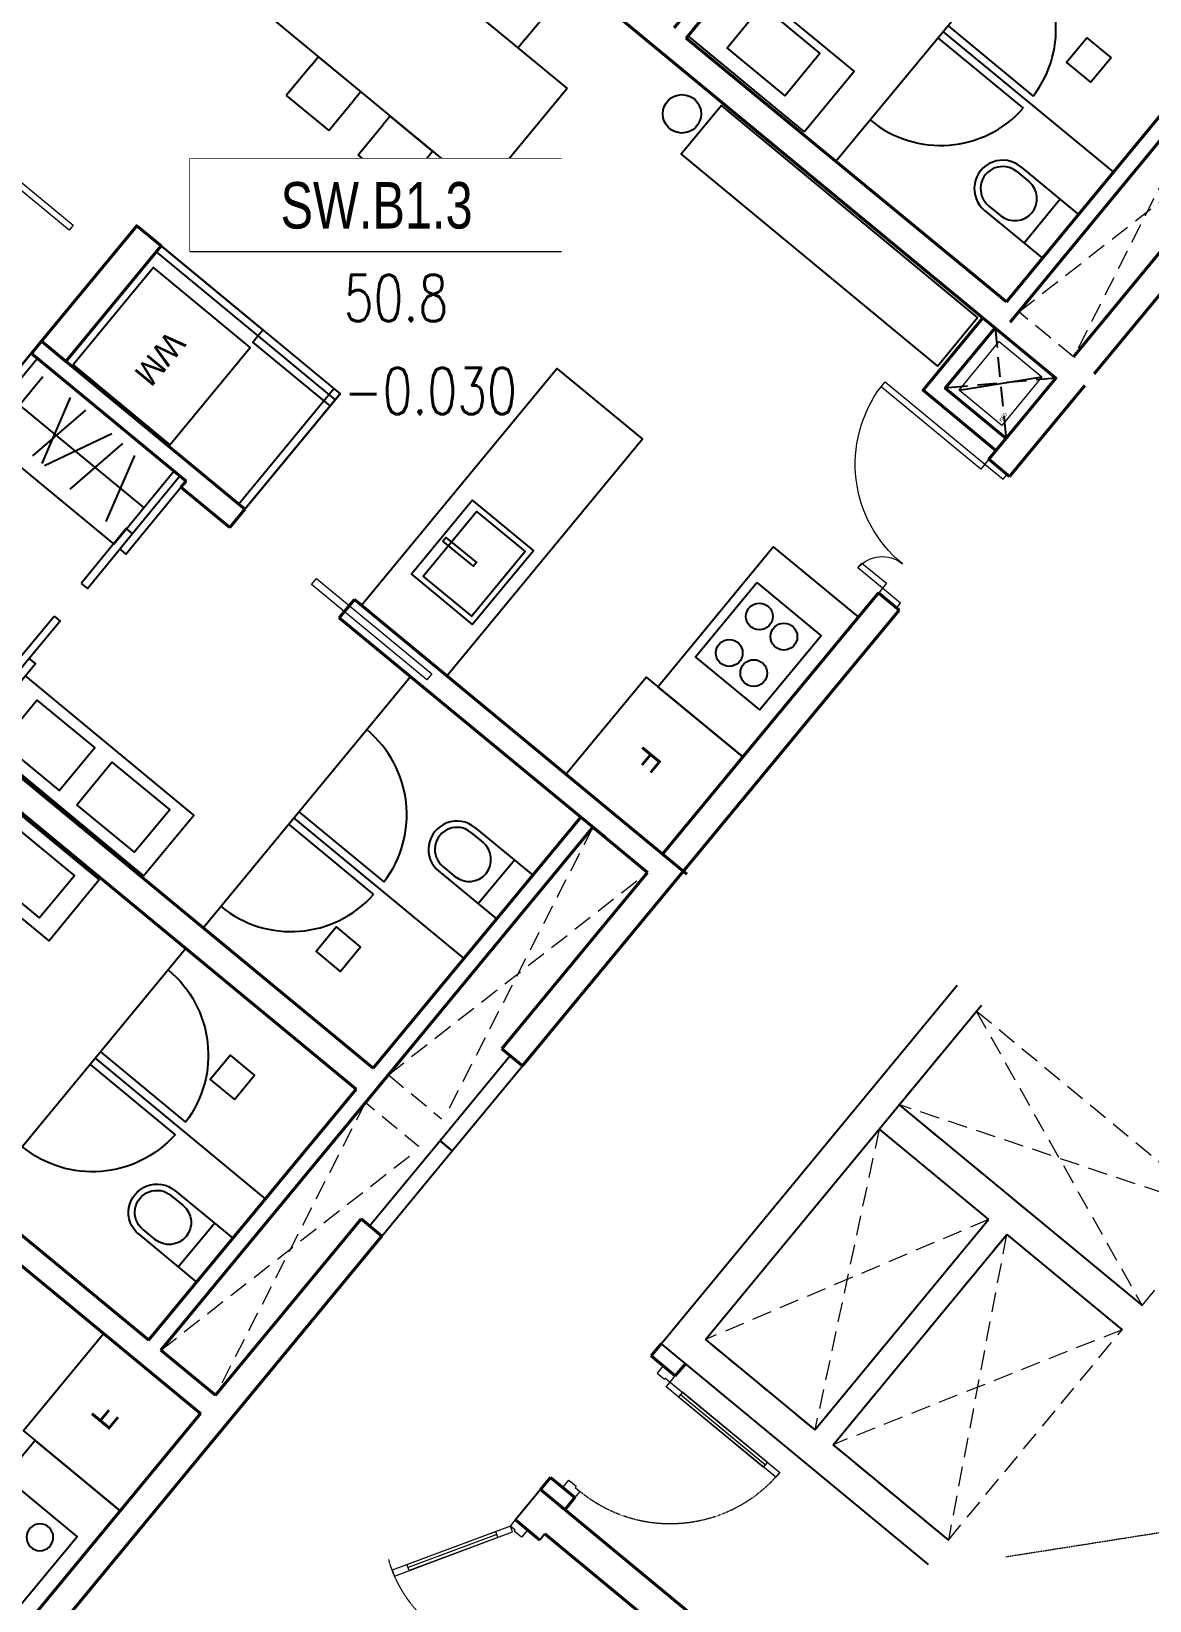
# Model space of a CAD drawing. Header units: millimetres. Extents: x -361679452 to 361242511, y -278557090 to 278849308.
# Drawn here: x 86642 to 93733, y 99995 to 109947 of the extents above; entities that cross this region are included whole.
import ezdxf
from ezdxf.enums import TextEntityAlignment as Align
from ezdxf.xclip import XClip

# ---------------------------------------------------------------- set-up
doc = ezdxf.new("R2010")
doc.units = ezdxf.units.MM
doc.header["$MEASUREMENT"] = 0
doc.header["$XCLIPFRAME"] = 0
doc.set_wipeout_variables(frame=1)
doc.linetypes.add('HIDDEN', pattern=[0.375, 0.25, -0.125])
doc.linetypes.add('Xref_NT1+NT2_MBDV Cot vach_220729$0$HIDDEN', pattern=[0.375, 0.25, -0.125])
for name, color, linetype in [('A-ANNO-ROOM', 50, 'Continuous'), ('A-FLOR-STRS', 1, 'Continuous'), ('A-FURNITURE', 251, 'Continuous'), ('A-UNIT', 1, 'Continuous'), ('DO DIEN TICH', 51, 'Continuous'), ('IDEA - dim', 251, 'Continuous'), ('KT-Net manh', 139, 'Continuous'), ('KT-Tuong', 1, 'Continuous'), ('MEP-M-DUCT-15', 6, 'Continuous'), ('MEP-M-DUCT-25', 7, 'Continuous'), ('SPE-MEP-General', 170, 'Continuous'), ('trục hút mùi', 21, 'Continuous')]:
    doc.layers.add(name, color=color, linetype=linetype)
for name, color, linetype, lineweight in [('CUA', 37, 'Continuous', 13), ('KT-Chuviet', 255, 'Continuous', 15), ('KT-lomo nuoc', 3, 'HIDDEN', 5), ('KT-Net cat', 1, 'Continuous', 40), ('KT-Net cua', 87, 'Continuous', 9), ('KT-Net thay', 7, 'Continuous', 15), ('KT-Net truc', 18, 'Continuous', 15), ('SPE-MEP-HVAC', 140, 'Continuous', 0), ('SPE-MEP-M-WALL OPENING', 81, 'Continuous', 0), ('Xref_NT1+NT2_MBDV Cot vach_220729$0$CUA', 37, 'Continuous', 13)]:
    doc.layers.add(name, color=color, linetype=linetype, lineweight=lineweight)
doc.styles.add('220126_HDN_HBA typical plan$0$210902_YS plan 330pm ver13$0$01 Level 1$0$CENTURY GOTHIC', font='GOTHIC.TTF')
doc.styles.add('220126_HDN_HBA typical plan$0$211210_HDN_HBA_TYPICAL PLAN CORE OPT 1$0$HBA-Text', font='GOTHIC.TTF')
doc.styles.add('font unicode ccu', font='arial.ttf')
doc.styles.add('ROMANS', font='ROMANS.SHX')
doc.styles.get("Standard").update_dxf_attribs({"font": 'arial.ttf'})

# ---------------------------------------------------------------- blocks, each defined once
blk = doc.blocks.new('A$C21AF0CCA')
at = {"layer": 'A-ANNO-ROOM', "insert": (1197.56892258345, 814.6835720778872), "char_height": 600, "attachment_point": 2, "rotation": 0.10542954816276216, "style": '220126_HDN_HBA typical plan$0$211210_HDN_HBA_TYPICAL PLAN CORE OPT 1$0$HBA-Text'}
blk.add_mtext_dynamic_manual_height_columns('1-BR+', width=722857412.8743668, gutter_width=9765.624999999996, heights=[0], dxfattribs=at)
blk = doc.blocks.new('qweewe')
for p, q in [((-226617.649540008, -3043559.718917042, 0.0008727778800783348), (-226617.6495399146, -3043199.718917044, 0.0008727778800783348)), ((-226142.6495399146, -3043199.718917163, 0.0008727778800783348), (-226617.6495399146, -3043199.718917044, 0.0008727778800783348)), ((-226467.6495400079, -3043559.718917079, 0.0008727778800783348), (-226467.6495399145, -3043199.718917081, 0.0008727778800783348)), ((-226142.649539925, -3043239.718917165, 0.0008727778800783348), (-226242.649539925, -3043239.718917139, 0.0008727778800783348)), ((-226142.6495399976, -3043519.718917165, 0.0008727778800783348), (-226242.6495399976, -3043519.718917141, 0.0008727778800783348)), ((-226142.649540008, -3043559.718917165, 0.0008727778800783348), (-226617.649540008, -3043559.718917042, 0.0008727778800783348))]:
    blk.add_line(p, q)
for centre, radius, start, end in [((-226142.6495399613, -3043379.718917165, 0.0008727778800783348), 179.9999999999927, 269.9999999833247, 89.99999998332474), ((-226242.6495399613, -3043379.718917141, 0.0008727778800783348), 139.9999999999927, 89.99999998332474, 269.9999999833247), ((-226142.6495399613, -3043379.718917165, 0.0008727778800783348), 139.9999999999927, 269.9999999833247, 89.99999998332474)]:
    blk.add_arc(centre, radius, start, end)
blk = doc.blocks.new('*U274')
at = {"layer": 'KT-lomo nuoc', "ltscale": 500}
for p, q in [((286.5432473946865, 346.9766285953847), (1570.24856544962, -1296.730835024993)), ((1856.791812844307, -949.7449093772694), (1.734723475976807e-18, -0.009297052340116354))]:
    blk.add_line(p, q, dxfattribs=at)
blk.add_lwpolyline([(286.5432473946865, 346.9766285953847), (1856.791812844307, -949.7449093772694), (1570.24856544962, -1296.730835024993), (1.734723475976807e-18, -0.009297052340116354)], close=True, dxfattribs=at)
blk = doc.blocks.new('Condo-1BR')
at = {"layer": 'A-FURNITURE'}
for p, q in [((5411.055840596171, -2120.200336255133, -0.01477608142659859), (5410.863993243751, -719.9327019270859, 0.02090357550193683)), ((5359.512887455079, -2119.515569239826, -0.01161456940583657), (5359.524630255568, -1419.962140357093, -0.01161456940583657)), ((5462.598417529436, -2119.515569239797, -0.01161456940583657), (5462.586674732636, -1419.962140357035, -0.01161456940583657)), ((6313.856752035077, -2120.190756636934), (4247.435874514078, -2118.864804547542))]:
    blk.add_line(p, q, dxfattribs=at)
for points in [[(2149.485901046683, -169.2608531813312), (3298.686467927044, -169.2642823444912), (3298.686467925349, -869.2642823445785), (2149.485901050342, -869.2608531832229)], [(3298.686467926185, -169.4885580332193), (4098.686467926091, -169.4885580368282), (4098.6864679262, -965.6542381137842), (3298.686467926142, -965.6542381137842)], [(2390.506076283476, -806.382895509043), (2390.506076289195, -276.3828955109057), (3000.506076287202, -276.3828955072386), (3000.506076287202, -806.3828955091594)], [(6299.790511235864, -2820.105792043236), (5799.791062681252, -2819.292320038774), (5798.559973021991, -4204.984443323629), (6298.559421570943, -4205.797915330215)]]:
    blk.add_lwpolyline(points, close=True, dxfattribs=at)
for points, elevation in [([(5772.303291036122, -1271.397744916583), (5972.303291036158, -1271.3977449128), (5972.303291036151, -1471.397744914779), (5772.303291038086, -1471.397744916467)], 0.003973369906323978), ([(6221.808142608061, -3433.946425331378), (5871.808464167661, -3434.420950675121), (5871.164465500078, -2959.421387323673), (6221.164143938542, -2958.94686199128)], 9.393739839936157e-07)]:
    blk.add_lwpolyline(points, close=True, dxfattribs=dict(at, elevation=elevation))
blk.add_circle((2845.091052894844, -455.0824214165623, 0.08561450189794907), 84.99999999999996, dxfattribs=at)
for centre, start, end in [((5384.512887447658, -2119.515988895495, -0.01161456940583658), 92.04575144160921, 179.9990382239875), ((5437.598417534915, -2119.515988893807, -0.01161456940583657), 0.000961776012546794, 87.95424855807833)]:
    blk.add_arc(centre, 699.9999999999998, start, end, dxfattribs=at)
at = {"layer": 'KT-Net cat'}
for p, q in [((1950.067573193628, 0.6545980483351741, -4.846184127220367e-09), (6398.946328710939, 0.3581832732306793, -4.721199661709238e-09)), ((1950.067572653672, -169.3454023289378, -4.846184115839586e-09), (4098.686470344386, -169.4885580368282, -4.846183948420013e-09)), ((4098.686439071811, -169.9216299260443), (4098.504210598388, -2904.982268492604)), ((4248.686467593143, -169.4985520640621), (4248.656485510932, -619.498551065306)), ((4248.686467593143, -169.4985520640621, -4.84618393673207e-09), (6398.935002146594, -169.6418163495255, -4.846183769185517e-09)), ((4248.401243819477, -619.4985340593557, -4.846183907776676e-09), (6398.905020064383, -619.6418153507111, -4.846183740210235e-09)), ((4248.39458113454, -719.4985338373226, -4.846183901337742e-09), (6313.898357568047, -719.6361518464983, -5.247612349028396e-09)), ((4248.649822825995, -719.4985508433019), (4248.504210855157, -2904.983411547815)), ((6313.898357568076, -719.6361518465274, -5.247612349028396e-09), (6313.273397722049, -10099.63613102445, -4.846183136640093e-09))]:
    blk.add_line(p, q, dxfattribs=at)
at = {"layer": 'A-FURNITURE', "rotation": 270.0009617747953}
blk.add_blockref('qweewe', (3048289.673742116, -227286.4979680301, -0.0008727778774400901), dxfattribs=at)
at = {"layer": 'KT-lomo nuoc', "linetype": 'HIDDEN', "extrusion": (4.341341443964608e-13, -2.898932892163992e-17, -1), "xscale": -1, "zscale": -1, "rotation": 140.4526441756466}
blk.add_blockref('*U274', (-6285.14183129694, -169.6342346690653, -3.001678806645929e-09), dxfattribs=at)
at = {"layer": 'A-FURNITURE', "insert": (3756.308003515667, -624.7452108456055, 4.846155641270471e-09), "char_height": 149.9999999999999, "width": 310.8634934604632, "attachment_point": 6, "style": '220126_HDN_HBA typical plan$0$210902_YS plan 330pm ver13$0$01 Level 1$0$CENTURY GOTHIC'}
blk.add_mtext('F', dxfattribs=at)
blk = doc.blocks.new('*U260')
at = {"layer": 'KT-lomo nuoc', "ltscale": 500}
for p, q in [((286.531546143035, 346.9624591125144), (1552.838270031252, -1282.353299169707)), ((1839.369816174288, -935.3815430048529), (1.734723475976807e-18, -0.009297052340116354))]:
    blk.add_line(p, q, dxfattribs=at)
blk.add_lwpolyline([(286.531546143035, 346.9624591125144), (1839.369816174288, -935.3815430048529), (1552.838270031252, -1282.353299169707), (1.734723475976807e-18, -0.009297052340116354)], close=True, dxfattribs=at)
blk = doc.blocks.new('Condo-Studio')
at = {"layer": 'A-FURNITURE'}
for p, q in [((3149.853309312318, -2123.582200206642, -0.07462600999380702), (3149.876082952956, -724.3200364990626, -8.360970926702388e-07)), ((3099.974599087093, -2122.90058014536, -0.01758431142098188), (3099.962856286736, -1423.347151255351, -0.01758431142098188)), ((3199.974599070271, -2122.898901529727, -0.01757970001692999), (3199.962856271776, -1423.345472641377, -0.01757970001692998)), ((4214.708270627619, -2126.067855971283, -0.004455071308115501), (2249.881629637929, -2123.552123872505, -0.04608683123366587))]:
    blk.add_line(p, q, dxfattribs=at)
at = {"layer": 'A-FURNITURE', "elevation": 0.008810874734167405}
blk.add_lwpolyline([(2599.882937895315, -1196.194278490148), (2799.882937895431, -1196.194278484676), (2799.882937893583, -1396.194278484501), (2599.882937893642, -1396.194278482726)], close=True, dxfattribs=at)
at = {"layer": 'A-FURNITURE'}
for points in [[(4199.556455707257, -2401.119672759902), (3700.553806239862, -2400.306200755236), (3699.330607945353, -3355.643459654908), (4198.333257407204, -3356.456931661465)], [(4100.26388486308, -2640.949573866674), (3750.264206422616, -2640.475048521039), (3749.620207756953, -3115.47461187985), (4099.619886197258, -3115.94913720843)]]:
    blk.add_lwpolyline(points, close=True, dxfattribs=at)
for centre, start, end in [((3124.974599891756, -2122.900160456193, -0.01758431142098186), 92.04767493952615, 180.0009617776801), ((3174.974599072367, -2122.899321178091, -0.01757970001692997), 0.0009617776800743215, 87.95424866658261)]:
    blk.add_arc(centre, 699.9999999999992, start, end, dxfattribs=at)
at = {"layer": 'KT-Net cat'}
for p, q in [((2050.922649075938, -3.982318368798587, -4.846257388375533e-09), (4214.72753274707, -4.026625991333276, 2.221464272275653e-07)), ((2050.914255511255, -173.9823182325345, -5.045310653693299e-09), (4214.730693638506, -174.0266260917124, 2.219485860756953e-07)), ((2200.632670810351, -623.9853840686847, 1.01362371482972e-08), (4299.511129725091, -624.0283622111892, 2.303178531835113e-07)), ((2250.585535483514, -723.98640696035, 1.01020359716508e-08), (4214.722250214755, -724.0266260341159, 2.308463447160436e-07)), ((4214.722250214595, -724.0266260341159, -4.846220173972567e-09), (4214.702640082111, -3355.742903993756, -4.846220004796079e-09))]:
    blk.add_line(p, q, dxfattribs=at)
blk.add_lwpolyline([(4214.702640082111, -3355.742903993756), (2098.51841922447, -3355.742976370384), (2098.518046651449, -3455.742976361216), (4214.70189493594, -3455.742903994222)], dxfattribs=at)
at = {"layer": 'A-FURNITURE', "rotation": 270.000961774795}
blk.add_blockref('qweewe', (3047060.304059576, -227291.2674839694, -0.0008739682168315987), dxfattribs=at)
at = {"layer": 'KT-lomo nuoc', "linetype": 'HIDDEN', "extrusion": (4.341341453518059e-13, -3.299269634177142e-18, -1), "xscale": -0.9999999999999997, "zscale": -0.9999999999999997, "rotation": 140.4492536752919}
blk.add_blockref('*U260', (-4214.730693638506, -174.0266260917124, -2.201188269903271e-07), dxfattribs=at)
blk = doc.blocks.new('*U100')
at = {"color": 0}
blk.add_lwpolyline([(-2.91038304567337e-11, 0), (399.9999999999709, -9.701276818911232e-12), (399.9999999999709, 349.9999999999903), (-2.91038304567337e-11, 350)], close=True, dxfattribs=at)
at = {"layer": 'MEP-M-DUCT-15'}
for points in [[(50, 50), (50, 299.9999999999709), (149.9999999999709, 200), (50, 50)], [(349.9999999999709, 299.9999999999612), (50, 299.9999999999709), (149.9999999999709, 200), (349.9999999999709, 299.9999999999612)]]:
    blk.add_solid(points, dxfattribs=at)
at = {"layer": 'MEP-M-DUCT-25'}
blk.add_line((-2.91038304567337e-11, -2.91038304567337e-11), (399.9999999999709, 349.9999999999612), dxfattribs=at)
blk = doc.blocks.new('A$C3AE13516')
at = {"layer": 'SPE-MEP-General'}
blk.add_lwpolyline([(1.164153218269348e-10, -499.9999999996919), (500.0000000001164, -499.9999999999097), (499.9999999998836, -2.551132638473064e-10), (0, 6.45741238258779e-11)], close=True, dxfattribs=at)
at = {"layer": 'SPE-MEP-M-WALL OPENING', "color": 1, "extrusion": (-1.429368098491632e-21, 0, -1), "zscale": -1, "rotation": 180.0104958576382}
blk.add_blockref('*U100', (-49.99989876055042, -76.76334756255255), dxfattribs=at)
at = {"layer": 'SPE-MEP-M-WALL OPENING', "color": 1, "insert": (64.64127082942287, -410.7896422147874, 1.163083540589582e-07), "char_height": 21.77335910446063, "attachment_point": 7, "rotation": 359.9790082847188}
blk.add_mtext_dynamic_manual_height_columns('KED', width=18.10155403055251, gutter_width=108866.7955223031, heights=[0], dxfattribs=at)
blk = doc.blocks.new('shaft-1')
at = {"layer": 'SPE-MEP-HVAC', "color": 1, "extrusion": (4.665993600044367e-07, -7.506500037784423e-07, 0.9999999999996094), "rotation": 0.005127280673002481}
blk.add_blockref('A$C3AE13516', (-92985.44826377353, 15978.08265971009, -0.04315299611572461), dxfattribs=at)
blk = doc.blocks.new('*U28')
at = {"color": 0}
for points in [[(-1100, -150), (-1100, 0), (-1060, 0), (-1060, -150)], [(-40, -150), (-40, 0), (0, 0), (0, -150)], [(-1020, -150), (-1060, -150), (-1060, -350.9565185792744), (-1020, -350.9565185792744)], [(-40, -150), (-80, -150), (-80, -970), (-40, -970)]]:
    blk.add_lwpolyline(points, close=True, dxfattribs=at)
for centre, radius, start, end in [((-1060.538708044109, -150.4191404617477), 200.5381016879552, 270.1539145637665, 0.05069369801717966), ((-41.53932015914406, -152.4398411269907), 818.4643164306439, 179.8292010983319, 267.3066065333389)]:
    blk.add_arc(centre, radius, start, end, dxfattribs=at)
blk = doc.blocks.new('*U273')
at = {"layer": 'KT-lomo nuoc', "ltscale": 500}
for p, q in [((286.535022084718, 346.9666682601851), (1570.248565449617, -1296.730835024991)), ((1856.783587534336, -949.7548697124663), (1.734723475976807e-18, -0.009297052340116354))]:
    blk.add_line(p, q, dxfattribs=at)
blk.add_lwpolyline([(286.535022084718, 346.9666682601851), (1856.783587534336, -949.7548697124663), (1570.248565449617, -1296.730835024991), (1.734723475976807e-18, -0.009297052340116354)], close=True, dxfattribs=at)
blk = doc.blocks.new('CONDO 1BR RECESS')
at = {"layer": 'A-FURNITURE'}
for p, q in [((-149025.5969067133, 130125.8547269847), (-147676.1743702893, 129011.6021420438, 0.0008738507696663747)), ((-147944.2279436275, 129322.4016261128), (-147785.04900305, 129515.1762740175)), ((-149566.8053045192, 129470.4209239504), (-148217.3827682557, 128356.1683391541, 0.0008738507696516469)), ((-149298.7517313473, 129159.6214400163), (-149457.9306719235, 128966.846792113)), ((-147676.1743702893, 129011.6021420438, 0.0008738507696663747), (-148217.3827682557, 128356.1683391541, 0.0008738507696509669)), ((-149457.9306719235, 128966.846792113), (-149188.0461648498, 128743.996275302)), ((-149188.0461648498, 128743.996275302), (-149028.8672242753, 128936.7709232091)), ((-149002.3450551086, 128590.6581354872), (-148843.1661145307, 128783.4327834011)), ((-148732.4605480367, 128367.8076186827), (-149002.3450551086, 128590.6581354872)), ((-148573.2816074619, 128560.582266587), (-148732.4605480367, 128367.8076186827)), ((-151274.0073658797, 126854.7715770334, -0.09507556690197666), (-151001.3389617335, 127184.9839573317, -0.09507556690196925)), ((-150361.061198635, 126352.8737099204, 0.000751548516060588), (-151265.1822656326, 127099.4260006536, 0.0821853177544628)), ((-151006.6087255322, 126633.9714920969, -0.0950755669019766), (-150825.1839179935, 127050.751039159, -0.09507556690196906)), ((-151064.0739003133, 126681.4208896455, -0.149865778738452), (-150728.4296523729, 126970.8575137276, -0.09507556690196908)), ((-150990.676020363, 126620.8135835924, -0.149865778738452), (-150563.7881758039, 126823.6830409188, -0.09507556690196917)), ((-150828.7775228254, 126470.298472294, -0.1498657787384521), (-150493.1332748818, 126759.7350963686, -0.09507556690196925)), ((-150598.9518051566, 126266.0035489718), (-150417.5269976221, 126682.7830960374)), ((-149985.655908526, 123688.9994888527), (-148668.9107244458, 125281.5694626388)), ((-149377.4894912296, 124424.4627963075, -0.01161456940632822), (-148838.0723042709, 123979.0370467005, -0.01161456940632817)), ((-149443.1256730944, 124344.9736892493, -0.01161456940633), (-148903.6935324857, 123899.5660493531, -0.01161456940632996)), ((-149410.8357248118, 124385.1540996839, -0.01477608142709113), (-148330.9691718362, 123493.729558673, 0.02090357550144438))]:
    blk.add_line(p, q, dxfattribs=at)
for points, elevation in [([(-147944.2279436275, 129322.4016261128), (-147988.1505765543, 129269.2088478034), (-148258.0350836237, 129492.0593646108), (-148214.112450698, 129545.2521429188)], -2.593162336540756e-10), ([(-149298.7517313463, 129159.6214400203), (-149254.829098422, 129212.8142183294), (-148984.9445913498, 128989.9637015198), (-149028.8672242753, 128936.7709232091)], -2.593162336540756e-10), ([(-148573.2816074607, 128560.5822665885), (-148529.3589745313, 128613.7750448982), (-148799.2434816047, 128836.6255617065), (-148843.1661145307, 128783.4327834011)], -2.593162336540756e-10), ([(-148440.1599213425, 125287.333418023), (-147199.6338436538, 126789.5756750174), (-147739.4028578009, 127235.2767086365), (-148979.9289354886, 125733.0344516463), (-148440.1599213425, 125287.333418023)], 0.04430689783711179)]:
    blk.add_lwpolyline(points, dxfattribs=dict(at, elevation=elevation))
for points in [[(-145328.6731877323, 127249.6933981956), (-145073.986882883, 127558.1328349125), (-146698.226317645, 128902.8268698642), (-146952.9126224914, 128594.3874331424)], [(-150195.0920045427, 126752.2976012145), (-149685.7193946936, 127369.1764745262), (-150299.6416293061, 127876.1077124419), (-150809.0142391541, 127259.2288391316)], [(-151456.2000842473, 126868.0957562824), (-151417.6451546667, 126836.2599681653), (-151036.3941532047, 127299.8418445968), (-151074.949082784, 127331.6776327127)], [(-151456.1984003502, 126868.0977955443), (-150552.0766852216, 126121.5462897314), (-150170.0444157705, 126584.2026999517), (-151074.166130909, 127330.7542057701)], [(-150513.5234033999, 126089.6915518269), (-150474.9684738222, 126057.8557637121), (-150093.7174723587, 126521.4376401399), (-150132.2724019411, 126553.2734282633)], [(-150757.7142546957, 125872.4906755363), (-150719.1593251166, 125840.6548874204), (-150433.5531256793, 126188.4055303508), (-150472.108055261, 126220.2413184639)], [(-145829.7760466493, 125657.9521663965), (-146561.4928058646, 124771.8074111712), (-147101.261820008, 125217.508444792), (-146369.5450607975, 126103.6532000143)], [(-146474.5213007966, 125877.7674955832), (-146065.8390472351, 125540.3081415538), (-146454.2356622423, 125069.9380006557), (-146862.9179158104, 125407.3973546831)], [(-150929.7414753336, 125664.1560379978), (-150891.1865457497, 125632.3202498875), (-151178.5028102898, 125286.246534639), (-151217.0577398732, 125318.0823227585)], [(-151468.6051670921, 124933.0507923139), (-151430.0502375103, 124901.2150041983), (-151048.7992360497, 125364.7968806284), (-151087.3541656299, 125396.6326687428)], [(-150362.1919755784, 124018.1394550703), (-150043.2071784186, 124403.1703752215), (-151110.9285689323, 125286.4116833332), (-151429.9133660902, 124901.3807631877)], [(-146561.6657445318, 124771.9502110379), (-147071.0383543853, 124155.0713377323), (-147684.9605890008, 124662.0025756504), (-147175.5879791499, 125278.8814489584)]]:
    blk.add_lwpolyline(points, close=True, dxfattribs=at)
for points, elevation in [([(-149115.2956480291, 127075.0116586865), (-149720.1916564053, 126342.4485783446), (-150856.2654617679, 127280.5329274824), (-150251.3694533957, 128013.0960078252)], 0.05479021183647532), ([(-150251.369258192, 128013.0958466403), (-150283.2050463115, 127974.5409170568), (-149638.0587052133, 127441.8271385225), (-149606.2229171006, 127480.3820681067)], 0.05479021183647535), ([(-149147.1318045298, 127036.4562829667), (-149178.9675926479, 126997.9013533821), (-149669.8944933307, 127403.2722089445), (-149638.0587052133, 127441.8271385225)], 0.05479021183647449), ([(-149758.6266041779, 126374.4296711778), (-149720.0716745961, 126342.5938830621), (-149116.2119100232, 127075.7674892426), (-149154.7668396038, 127107.6032773597)], 0.05479021183647542), ([(-148278.6686091127, 125611.800246689), (-147890.2719941003, 126082.1703875879), (-148275.821289919, 126400.5282687433), (-148664.2179049273, 125930.1581278435)], -0.04131058838221163), ([(-148589.2645817411, 125918.8444483695), (-148250.53179619, 126329.0688991167), (-147942.0923595363, 126074.3825941938), (-148280.825145088, 125664.15814344)], -0.04131058838221093), ([(-148464.1483620211, 126141.0424041715), (-148445.0468891557, 126164.1753619216), (-148252.2722412468, 126004.9964213406), (-148271.3737141153, 125981.8634635956)], -0.0413105883822066), ([(-151261.6328976646, 124861.9439739601), (-151039.1484914211, 125132.1303708442), (-150672.4669529912, 124830.1872482318), (-150894.951359242, 124560.0008513564)], 9.393734773545516e-07), ([(-150785.8710201073, 124469.1135564546), (-150563.3866138639, 124739.2999533387), (-150196.7050754338, 124437.3568307264), (-150419.1894816848, 124167.170433851)], 9.393734773553435e-07), ([(-148986.3371878453, 123566.15071042), (-149113.6803403051, 123411.9309920906), (-149267.9000586336, 123539.2741445546), (-149140.5569061734, 123693.4938628812)], 0.003973369905825224)]:
    blk.add_lwpolyline(points, close=True, dxfattribs=dict(at, elevation=elevation))
for centre, radius in [((-146948.3028006923, 128850.5408564894, 0.01347962345429196), 121.6887198866291), ((-146457.5474552095, 125662.7398495275, 0.08561450674368991), 84.99999999999994), ((-146302.0606912097, 125534.8886886657, 0.08561450189750626), 84.99999999999994), ((-146648.562183905, 125431.4102720381, 0.08561450674368475), 84.99999999999994), ((-146493.0754199026, 125303.5591111769, 0.08561450189750106), 84.99999999999994)]:
    blk.add_circle(centre, radius, dxfattribs=at)
for centre, start, end in [((-149393.4077088786, 124405.1855987238, -0.01161456940632866), 322.4983956157706, 50.4516823966536), ((-149427.2081026346, 124364.2514212362, -0.01161456940632957), 230.453605948641, 318.4068927317358)]:
    blk.add_arc(centre, 699.9999999999997, start, end, dxfattribs=at)
at = {"layer": 'KT-Net cat'}
for p, q in [((-148905.7167161628, 122797.2122140339, -5.248120435742432e-09), (-156138.2235678583, 128770.0879569345, -4.846691824828631e-09)), ((-151010.0116229548, 127408.0338907462, 0.05479021183600073), (-151073.6881714831, 127330.9284739676, 0.054790211835999)), ((-149719.9946298226, 126342.6721349996), (-151010.0116229548, 127408.0338907462, 0.05479021183600073)), ((-151073.6881714831, 127330.9284739676, 0.054790211835999), (-150093.5545151924, 126521.4800140815)), ((-144871.4864127638, 126551.5170959513), (-144394.0079089326, 127128.5642291477)), ((-150125.390303383, 126482.9250844177), (-150093.5545151924, 126521.4800140815)), ((-150125.390303383, 126482.9250844177), (-149815.5095351893, 126227.0139098431)), ((-149815.5095351893, 126227.0139098431), (-149719.9946298226, 126342.6721349996)), ((-145702.8684493959, 125811.7771923415, -4.846616570666967e-09), (-147071.0383559251, 124155.0713358676, -4.846653624434041e-09)), ((-145702.8684493959, 125811.7771923415, -4.846616570775388e-09), (-145571.7816888708, 125703.5355120916)), ((-149121.5546679694, 125653.9263505402), (-149026.0464220506, 125769.5904116822)), ((-146917.161043357, 124027.9936761042), (-149026.0464220506, 125769.5904116822)), ((-145571.7816888708, 125703.5355120916, -4.846616570950621e-09), (-148404.6814821463, 122273.200101317, -4.721709174735822e-09)), ((-147436.4230832776, 124262.2814102463), (-149121.5546679694, 125653.9263505402)), ((-147590.4717875363, 124389.8316435029, -4.846656206693966e-09), (-148905.7167161628, 122797.2122140339, -5.248120435742432e-09)), ((-147513.3661707805, 124326.1549298259, -4.846656206720592e-09), (-148882.7363060325, 122667.9957261144, -4.846693292993129e-09)), ((-147166.5534249007, 124039.4129125985), (-147513.5287003019, 124325.958124145)), ((-147166.5534249007, 124039.4129125985, -4.84665621124223e-09), (-148535.7610306313, 122381.4505145678, -4.846693293113024e-09))]:
    blk.add_line(p, q, dxfattribs=at)
at = {"layer": 'KT-Net cat', "elevation": -5.619316753840712e-10}
blk.add_lwpolyline([(-152234.4526256707, 133497.210122962), (-144577.3010153962, 127174.7992576506), (-145002.5731730082, 126659.7587759797), (-144871.4864127638, 126551.5170959513)], dxfattribs=at)
at = {"layer": 'KT-Net cat'}
blk.add_lwpolyline([(-150251.3694533957, 128013.0960078252), (-150405.5891715287, 128140.4391601251), (-151010.5041128356, 127407.8531508398), (-150856.2843947014, 127280.5099985387)], close=True, dxfattribs=at)
at = {"layer": 'KT-Net cua'}
for points, elevation in [([(-151619.3522497589, 128812.0338604029), (-150809.6990061777, 128143.4825398018), (-150835.1676366519, 128112.6385961235), (-151644.820880236, 128781.1899167272)], 0.0008736980227471595), ([(-148534.0755155154, 125298.8270184159), (-148565.9113036323, 125260.2720888327), (-149298.4549656902, 125865.1520630394), (-149266.6191775729, 125903.7069926174)], -0.01005443388289707)]:
    blk.add_lwpolyline(points, close=True, dxfattribs=dict(at, elevation=elevation))
at = {"layer": 'A-FURNITURE', "rotation": 140.4536059478707}
blk.add_blockref('qweewe', (-2260485.029537166, -2078607.33183643, -0.0008727779306600362), dxfattribs=at)
at = {"layer": 'KT-lomo nuoc', "linetype": 'HIDDEN', "extrusion": (2.764423071008052e-13, 3.34741750186955e-13, -1), "zscale": -1, "rotation": 349.1023465244098}
blk.add_blockref('*U273', (147166.5534249007, 124039.4129125985, 5.684764824914383e-09), dxfattribs=at)
at = {"layer": 'KT-Net cua', "xscale": -0.9999999999999993, "rotation": 230.4526441730754}
blk.add_blockref('*U28', (-144886.908384263, 126564.2514116327), dxfattribs=at)
at = {"layer": 'A-FURNITURE', "char_height": 149.9999999999999, "width": 310.8634934604632, "rotation": 230.4526441730754, "style": '220126_HDN_HBA typical plan$0$210902_YS plan 330pm ver13$0$01 Level 1$0$CENTURY GOTHIC'}
for s, insert, attachment_point in [('WM', (-150144.9607558074, 127434.4525859432, 0.09610080021819906), 4), ('F', (-147204.0883532318, 124708.9479761868, 4.845691866664627e-09), 6)]:
    blk.add_mtext(s, dxfattribs=dict(at, insert=insert, attachment_point=attachment_point))
blk = doc.blocks.new('TAG CAO DO SAN')
at = {"layer": 'KT-Net thay', "flags": 128}
blk.add_lwpolyline([(1526701.778855525, -266095.2298759429), (1526701.778855525, -266566.6584041911), (1527644.63591202, -266566.6584041911), (1527644.63591202, -266095.2298759429)], close=True, dxfattribs=at)
blk.add_wipeout([(1526701.778855525, -266095.2298759429), (1527644.6359120198, -266095.2298759429), (1527644.6359120198, -266566.65840419114), (1526701.778855525, -266566.65840419114)]).dxf.layer = 'KT-Net thay'
for points in [[(1526701.778855525, -266330.9441400666), (1527644.63591202, -266330.9441400666)], [(1526701.778855525, -266566.6584041911), (1527644.63591202, -266566.6584041911)]]:
    blk.add_lwpolyline(points, dxfattribs=at)
at = {"layer": 'KT-Chuviet', "color": 31, "style": 'ROMANS', "width": 0.75}
blk.add_text('DTTT:', height=117.8571320618522, dxfattribs=at).set_placement((1526748.92170835, -266507.8139601254))
at = {"layer": 'KT-Chuviet', "color": 31, "style": 'font unicode ccu', "width": 0.75}
blk.add_attdef('TÊNPHÒNG', text='', height=117.85713, dxfattribs=at).set_placement((1527175.308820772, -266213.4467624734), align=Align.MIDDLE_CENTER)
at = {"layer": 'KT-Chuviet', "color": 31, "ltscale": 15, "style": 'ROMANS', "width": 0.75, "flags": 8}
blk.add_attdef('CAO-DO', (1527091.943339912, -266507.7298381611), '', height=117.8571320618522, dxfattribs=at)
blk = doc.blocks.new('CUATRUCKT')
at = {"color": 18, "true_color": 0x000000}
blk.add_wipeout([(-91572.96128338002, 101761.32272071688), (-91719.45467830324, 101882.30235377784), (-92610.93605435552, 100802.82981764272), (-92464.43553772937, 100681.84388162506)], dxfattribs=at).dxf.layer = 'KT-Net manh'
at = {"layer": 'IDEA - dim', "extrusion": (-2.170903207655649e-05, 4.225651820573034e-05, 0.9999999988715524)}
for points, elevation in [([(-92103.51492872018, 101291.6281408479), (-92026.40937070768, 101227.9513560391), (-91580.67187704587, 101767.6902621262), (-91657.77743505833, 101831.367046935)], 6.288476006000584), ([(-92549.25142793536, 100751.8884136692), (-92472.14586992285, 100688.2116288604), (-92026.40837626104, 101227.9505349474), (-92103.51393427352, 101291.6273197563)], 6.275344992351053)]:
    blk.add_lwpolyline(points, close=True, dxfattribs=dict(at, elevation=elevation))
at = {"layer": 'KT-Net cat', "elevation": -1.545352606135643e-09}
for points in [[(-91711.75154370168, 101875.9407272346), (-91580.67189862607, 101767.6904369963)], [(-92603.22553624051, 100796.4620935282), (-92472.14588819366, 100688.2118008362)]]:
    blk.add_lwpolyline(points, dxfattribs=at)
blk = doc.blocks.new('*U211')
at = {"linetype": 'HIDDEN', "ltscale": 500}
for p, q in [((704.6686643226233, 310.3901955954314), (806.2083002478736, -1830.308219019801)), ((1510.876964570497, -1519.918023424369), (0, 0))]:
    blk.add_line(p, q, dxfattribs=at)
blk.add_lwpolyline([(704.6686643226233, 310.3901955954314), (1510.876964570497, -1519.918023424369), (806.2083002478736, -1830.308219019801), (0, 0)], close=True, dxfattribs=at)
blk = doc.blocks.new('*U212')
at = {"linetype": 'HIDDEN', "ltscale": 500}
for p, q in [((1583.216609452128, 697.3701797144107), (362.7937351115431, -823.6386985589104)), ((1946.010344563671, -126.2685188444997), (0, 0))]:
    blk.add_line(p, q, dxfattribs=at)
blk.add_lwpolyline([(1583.216609452128, 697.3701797144107), (1946.010344563671, -126.2685188444997), (362.7937351115431, -823.6386985589104), (0, 0)], close=True, dxfattribs=at)
blk = doc.blocks.new('*U213')
at = {"linetype": 'HIDDEN', "ltscale": 500}
for p, q in [((1583.216609452128, 697.3701797144107), (382.9489426177399, -869.3964040344055)), ((1966.165552069867, -172.0262243199948), (0, 0))]:
    blk.add_line(p, q, dxfattribs=at)
blk.add_lwpolyline([(1583.216609452128, 697.3701797144107), (1966.165552069867, -172.0262243199948), (382.9489426177399, -869.3964040344055), (0, 0)], close=True, dxfattribs=at)
blk = doc.blocks.new('*U258')
blk.add_line((-70, 99.99999999999999), (-69.99999999999991, 800.0000012479154))
for points in [[(-50, 0), (-49.99999999999991, 900.0000012479154), (-89.99999999999991, 900.0000012479154), (-90, 0)], [(-50, 99.99999999999999), (-90, 100), (-89.99999999999991, 800.0000012479154), (-49.99999999999991, 800.0000012479154)], [(-1000.000001247915, -99.99999998255882), (-940.0000012479154, -99.99999998255879), (-940.0000012479154, -39.99999999999987), (-950.0000012479154, -39.99999999999987), (-950.0000012479154, 1.227817849095908e-13), (-1000.000001247915, 1.512034943399948e-13)], [(0, -99.99999998255892), (-60, -99.99999998255889), (-60, -40), (-50, -40), (-50, 0), (0, 0)]]:
    blk.add_lwpolyline(points, close=True)
at = {"linetype": 'HIDDEN'}
blk.add_arc((-50, 0), 900.0000012479155, 90, 180, dxfattribs=at)
blk = doc.blocks.new('*U257')
blk.add_line((-146.6025403784438, -32.67949192431111), (-666.2177815606192, -332.6794912958724))
for points in [[(-899.9999987431222, 99.99999998255907), (-839.9999987431222, 99.99999998255903), (-839.9999987431222, 40.00000000000011), (-849.9999987431222, 40.00000000000011), (-849.9999987431222, 1.142552717530443e-13), (-899.9999987431222, 1.000444170378423e-13)], [(2.66100453930543e-14, 99.99999998255892), (-59.99999999999997, 99.9999999825589), (-59.99999999999999, 40.00000000000001), (-49.99999999999999, 40.00000000000001), (-50, 1.4210854715202e-14), (0, 0)], [(-50, 1.4210854715202e-14), (-742.8203219390634, -399.9999993715609), (-762.8203219390634, -365.3589832201835), (-69.99999999999999, 34.64101615137771)], [(-136.6025403784438, -49.99999999999996), (-156.6025403784438, -15.35898384862251), (-676.2177815606192, -315.3589832201836), (-656.2177815606192, -349.999999371561)]]:
    blk.add_lwpolyline(points, close=True)
at = {"linetype": 'Xref_NT1+NT2_MBDV Cot vach_220729$0$HIDDEN'}
blk.add_arc((-50, 1.4210854715202e-14), 799.9999987431222, 180, 215.049531073524, dxfattribs=at)
blk = doc.blocks.new('trucktnuoctang36')
at = {"layer": 'KT-Net cat'}
for p, q in [((-1044.411805737895, 321.6317423066066, -1.355105312527988e-05), (1500.073987448442, -1779.699275946681, -1.355148512437176e-05)), ((-1203.603589672537, 128.8677002040495, -1.355104871682278e-05), (-1049.392329479437, 1.514305158372736, -1.355107770652057e-05)), ((-1017.553972692476, 40.06711357893073, -1.355107770652144e-05), (1218.509300107646, -1806.557114583062, -1.355136760347337e-05))]:
    blk.add_line(p, q, dxfattribs=at)
for points, elevation in [([(-343.9087240063527, 1169.865251614508), (-280.1635179587029, 1247.053805437434)], -1.355105312527988e-05), ([(-189.6974904915696, 1042.511824264308), (-343.9087240063527, 1169.865251614508)], -1.355638478431689e-05), ([(-189.6974904915696, 1042.511824264308), (-125.9522842766746, 1119.700378289737)], -1.355105312527988e-05), ([(-1044.411805737895, 321.6317423066066), (-980.6758597448788, 398.8090832043381)], -1.355105312527988e-05), ([(-826.4646262300957, 271.4556558541371), (-980.6758597448788, 398.8090832043381)], -1.355638478431689e-05), ([(-890.2005720558664, 194.2783151589101), (-826.4646262300957, 271.4556558541371)], -1.355105312527988e-05)]:
    blk.add_lwpolyline(points, dxfattribs=dict(at, elevation=elevation))
at = {"layer": 'KT-Tuong'}
for p, q in [((-280.4648914324644, 1246.690436717618, -1.35564894938496e-05), (1597.998179650822, 3521.306180789077, -1.355649183148663e-05)), ((-280.4647238401958, 1246.690298299975, -1.355649009548553e-05), (1597.997238461132, 3521.306958058849, -1.355648845286373e-05)), ((1.099862344111898, 1273.548169060494, -1.355648998412149e-05), (1752.20847269315, 3393.953531577048, -1.355648845286373e-05)), ((1230.060334745125, 2761.686656324309, -1.355649118170259e-05), (1752.209413882811, 3393.952754307305, -1.355649183148663e-05)), ((1230.060327099243, 2761.686662638589, -1.355144308820555e-05), (2770.57665310528, 1489.470462604862, -1.355157932437026e-05)), ((1.099769923399435, 1273.548245397571, -1.355648965233307e-05), (1102.706908338092, 2607.475422030606, -1.355649102321912e-05)), ((1102.706901486134, 2607.475427689234, -1.355144308820555e-05), (1796.657465610217, 2034.385006771627, -1.355150445799588e-05)), ((695.050324245065, 700.4578265658929, -1.355648965233307e-05), (1796.657465610217, 2034.385006771627, -1.355649102321912e-05)), ((810.7087499653426, 604.9427567606035, -1.355648965233307e-05), (1912.315891822233, 1938.869937561802, -1.355649102321912e-05)), ((1912.315891822262, 1938.869937561802, -1.355151468629412e-05), (2643.22322749217, 1335.259227655508, -1.355157932437026e-05)), ((-280.4648914224963, 1246.690436695731, -1.355142945047398e-05), (1414.262669458025, -152.8791888892883, -1.355157932437026e-05)), ((1.099862343617133, 1273.548169060901, -1.355144308821336e-05), (695.050327189354, 700.457830131083, -1.355150445799501e-05)), ((810.708753401399, 604.942760921258, -1.355151468629325e-05), (1541.616095938807, 1.332045343529899, -1.355157932437026e-05))]:
    blk.add_line(p, q, dxfattribs=at)
at = {"layer": 'KT-Tuong', "ltscale": 0.5}
for p, q in [((-1044.411805737895, 321.6317423066066, -1.355105312527988e-05), (-1203.603589672537, 128.8677002040495, -1.35510838518392e-05)), ((-1017.553972692476, 40.06711357893073, -1.355107770652231e-05), (-1049.392329479422, 1.514305158372736, -1.3551083851834e-05))]:
    blk.add_line(p, q, dxfattribs=at)
at = {"layer": 'CUA', "xscale": -0.9999999999999931, "rotation": 230.4488274522181}
blk.add_blockref('*U258', (-189.697492332125, 1042.511827402748, -1.355638478431689e-05), dxfattribs=at)
at = {"layer": 'SPE-MEP-HVAC', "linetype": 'HIDDEN', "ltscale": 1000, "xscale": -1, "rotation": 254.2212213649985}
for name, p in [('*U211', (2770.576640303349, 1489.470477283088, -1.35515785567638e-05)), ('*U212', (695.050327189354, 700.4578301311121, -1.355648965233307e-05)), ('*U213', (1541.616095938807, 1.332045343529899, -1.355157932437026e-05))]:
    blk.add_blockref(name, p, dxfattribs=at)
at = {"layer": 'Xref_NT1+NT2_MBDV Cot vach_220729$0$CUA', "xscale": -0.9999999999999897, "rotation": 230.4488274522181}
blk.add_blockref('*U257', (-1203.60358164701, 128.8676935762924, -1.355104871682451e-05), dxfattribs=at)
blk = doc.blocks.new('*U241')
at = {"linetype": 'HIDDEN', "ltscale": 500}
for p, q in [((453.9702085506534, 199.963343001759), (201.5541099975932, -457.5816746024486)), ((655.5243185482473, -257.6183316006897), (0, 0))]:
    blk.add_line(p, q, dxfattribs=at)
blk.add_lwpolyline([(453.9702085506534, 199.963343001759), (655.5243185482473, -257.6183316006897), (201.5541099975932, -457.5816746024486), (0, 0)], close=True, dxfattribs=at)
blk = doc.blocks.new('A$Cc3a6237a')
at = {"layer": 'KT-Net cat', "elevation": -3.372793383490491e-10}
for points in [[(-29593.56989269976, -2903.970999233687), (-29973.16113752374, -3363.354348645982), (-29510.60019968565, -3745.571254037844)], [(-29516.48201142566, -2967.669182572543), (-29832.3750729108, -3349.964650710754), (-29446.90201634681, -3668.48337276376)]]:
    blk.add_lwpolyline(points, dxfattribs=at)
at = {"layer": 'trục hút mùi', "linetype": 'HIDDEN', "ltscale": 1000, "xscale": -1, "rotation": 254.2212213649985}
blk.add_blockref('*U241', (-29446.843003608, -3668.35132085887), dxfattribs=at)

msp = doc.modelspace()

# ---------------------------------------------------------------- linework, layer by layer
at = {"layer": 'SPE-MEP-HVAC', "linetype": 'HIDDEN', "ltscale": 5}
msp.add_line((96251.36501148214, 100811.310353504, 1.191062379311627e-07), (92822.34127355182, 100271.1287130271, 1.190997766735541e-07), dxfattribs=at)

# ---------------------------------------------------------------- block references
at = {"layer": 'A-ANNO-ROOM'}
for p in [(-193366.6029767873, 192837.9996409905, 5.460855537377236e-05), (-194725.1126339572, 187914.7636662904, 5.460855537377236e-05), (-204628.500881133, 156603.4286092457, 5.461079910308954e-05)]:
    msp.add_blockref('A$C21AF0CCA', p, dxfattribs=at)

# ---------------------------------------------------------------- next in the draw order: block references
at = {"layer": 'A-UNIT', "xscale": -1, "rotation": 230.4450092999436}
msp.add_blockref('Condo-1BR', (85234.87114234528, 97912.88522550021, 1.290177176953384e-07), dxfattribs=at)

# ---------------------------------------------------------------- next in the draw order: block references
at = {"layer": 'A-UNIT', "rotation": 230.5269482720057}
msp.add_blockref('Condo-Studio', (96064.89445123155, 111025.0762829112, 1.290177533076528e-07), dxfattribs=at)

# ---------------------------------------------------------------- next in the draw order: block references
at = {"layer": 'A-FLOR-STRS', "extrusion": (-5.788255105649882e-07, 4.780158418305737e-07, 0.9999999999997182), "rotation": 50.4488267371896}
msp.add_blockref('shaft-1', (163964.3394775209, 169204.2247508924, -0.01402430180516494), dxfattribs=at)

# ---------------------------------------------------------------- next in the draw order: block references
at = {"layer": 'DO DIEN TICH'}
msp.add_blockref('CONDO 1BR RECESS', (237716.0613998594, -19426.54076915424, 1.243869095443286e-07), dxfattribs=at)

# ---------------------------------------------------------------- next in the draw order: block references
at = {"layer": 'KT-Net cat'}
msp.add_blockref('CUATRUCKT', (181336.9867625834, 1618.877177425922, 1.293490169256197e-07), dxfattribs=at)
at = {"layer": 'KT-Net truc'}
ref = msp.add_blockref('TAG CAO DO SAN', (-3729107.160957504, 774377.6345493669, -3.400135341583353e-05), dxfattribs=dict(at, xscale=2.5, yscale=2.5, zscale=2.5))
XClip(ref).set_block_clipping_path([(1526674.1636322693, -266330.944140067), (1527644.6359120195, -266095.2298759429)])
ref.add_attrib('CAO-DO', '50.8', (88622.6973922763, 108108.3099539643, -3.400135341583353e-05), dxfattribs={"layer": 'KT-Chuviet', "color": 31, "ltscale": 15, "height": 294.6428301546305, "style": 'ROMANS', "width": 0.7500000000000001})
ref.add_attrib('CAO-DO', '-0.030', (88622.6973922763, 107519.0242936551, -3.400135341583353e-05), dxfattribs={"layer": 'KT-Chuviet', "color": 31, "ltscale": 15, "height": 294.6428301546305, "style": 'ROMANS', "width": 0.7500000000000001})
ref.add_attrib('TÊNPHÒNG', 'SW.B1.3', dxfattribs={"layer": 'KT-Chuviet', "color": 31, "height": 294.642825, "style": 'font unicode ccu', "width": 0.7500000000000001}).set_placement((88831.11109442746, 108844.0176431834, -3.400135341583353e-05), align=Align.MIDDLE_CENTER)

# ---------------------------------------------------------------- next in the draw order: block references
at = {"layer": 'KT-Net cat'}
msp.add_blockref('A$Cc3a6237a', (122269.7295865949, 111034.1205544606, 1.241622572072928e-07), dxfattribs=at)
at = {"layer": 'KT-Tuong'}
msp.add_blockref('trucktnuoctang36', (90915.27001329792, 100377.0649773411, -0.004318311453117176), dxfattribs=at)

doc.saveas('drawing.dxf')
